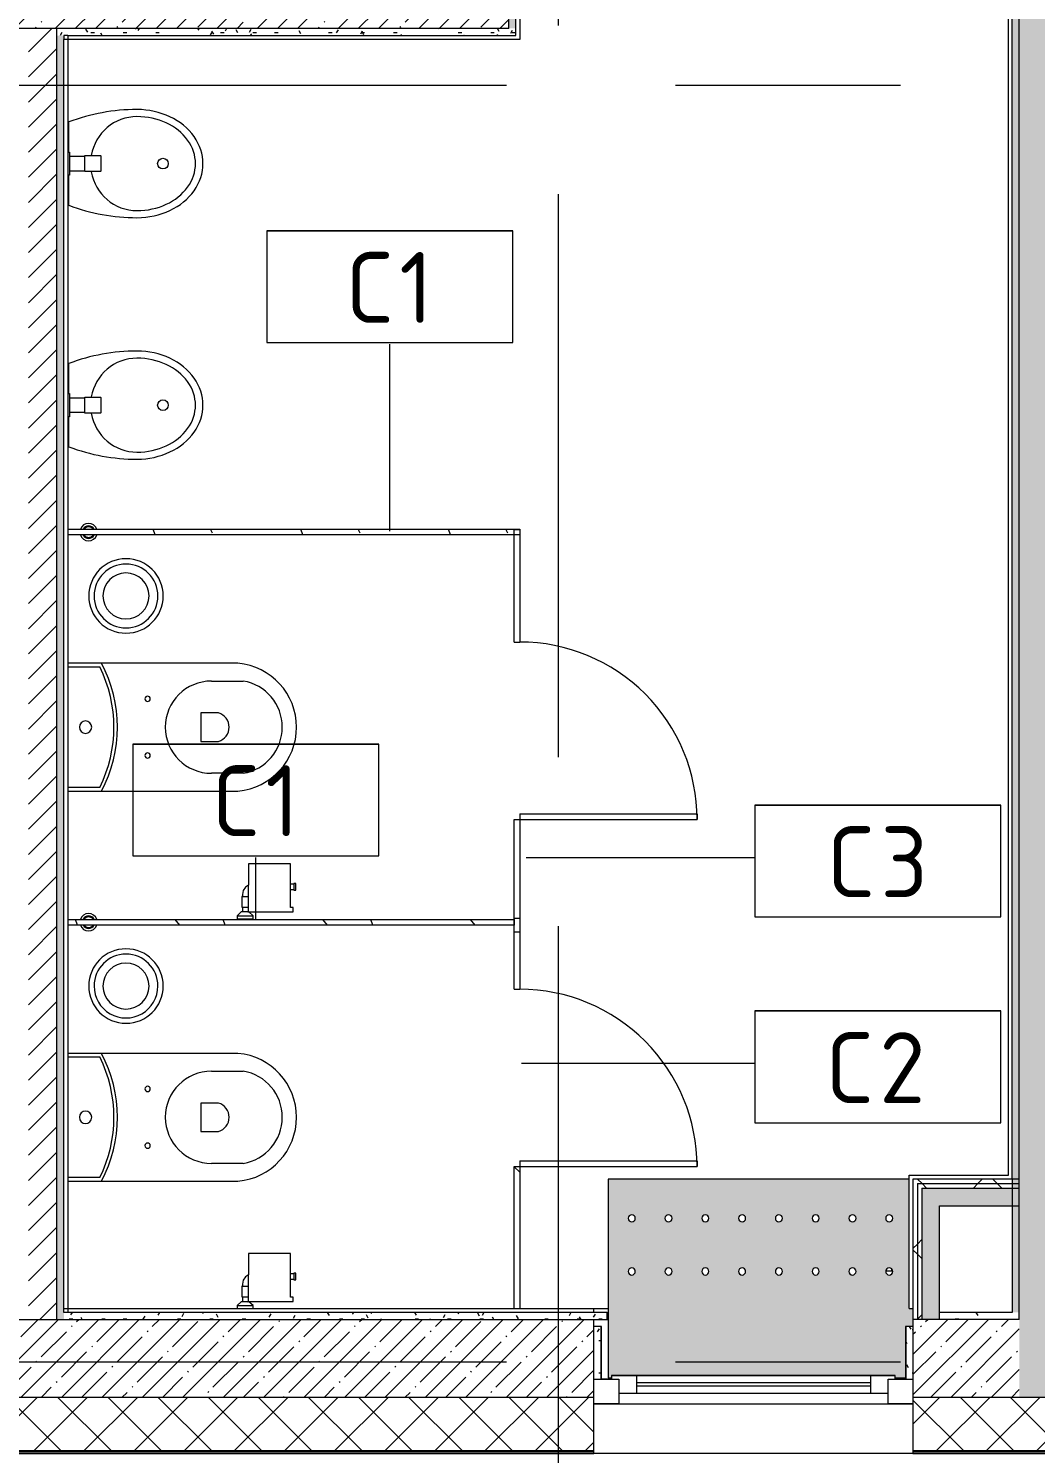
# Model space of a CAD drawing. Header units: millimetres. Extents: x 35840 to 252964, y -8553 to 29000.
# Drawn here: x 69065 to 71906, y -258 to 3760 of the extents above; entities that cross this region are included whole.
import ezdxf

# ---------------------------------------------------------------- set-up
doc = ezdxf.new("R2010")
doc.units = ezdxf.units.MM
doc.linetypes.add('Осевая', pattern=[3175, 635, -476.25, 1587.5, -476.25])
for name, color, linetype, lineweight in [('A-DETL-GENF', 7, 'Continuous', 9), ('A-DOOR', 7, 'Continuous', 9), ('A-GENM', 7, 'Continuous', 9), ('A-GENM-IDEN', 7, 'Continuous', 9), ('A-GLAZ', 7, 'Continuous', 9), ('A-GLAZ-1', 7, 'Continuous', 13), ('A-WALL', 7, 'Continuous', 9), ('I-WALL', 7, 'Continuous', 9), ('P-SANR-FIXT-2', 7, 'Continuous', 13), ('Знаки', 7, 'Continuous', 9), ('Оси', 7, 'Continuous', 9), ('Оси-2', 7, 'Осевая', 9)]:
    doc.layers.add(name, color=color, linetype=linetype, lineweight=lineweight)
for name, color, linetype, lineweight, true_color in [('A-DOOR-1', 7, 'Continuous', 9, 0xc0c0c0), ('A-WALL-1', 9, 'Continuous', 9, 0x808080), ('A-WALL-FNSH-1', 9, 'Continuous', 9, 0x808080), ('M-EQPM-1', 7, 'Continuous', 9, 0xb2b2b2), ('P-SANR-FIXT-1', 9, 'Continuous', 13, 0x808080), ('P-SANR-FIXT-3', 7, 'Continuous', 13, 0x260000)]:
    doc.layers.add(name, color=color, linetype=linetype, lineweight=lineweight, true_color=true_color)
doc.styles.add('GOST Common', font='GOST_Common.ttf', dxfattribs={"height": 200})
pattern_1 = [(45, (600, 0), (-57.02463, 57.02463), []), (45, (657.025, 0), (-57.02463, 57.02463), [100.806, -20.161, 3.353, -16.808])]
pattern_2 = [(0, (600, 0), (121.92, 30.48), [10.058, -81.382, 10.058, -81.382, -487.68]), (0, (600, 0), (121.92, 30.48), [-182.88, 10.058, -172.822, 10.058, -81.382, -213.36]), (0, (600, 0), (121.92, 30.48), [-457.2, 10.058, -50.902, 10.058, -142.342]), (120, (645.72, 15.24), (-87.356454, 90.345817), [10.058, -81.382, 10.058, -81.382, -487.68]), (120, (645.72, 15.24), (-87.356454, 90.345817), [-182.88, 10.058, -172.822, 10.058, -81.382, -213.36]), (120, (645.72, 15.24), (-87.356454, 90.345817), [-457.2, 10.058, -50.902, 10.058, -142.342]), (240, (660.96, 76.2), (-34.563546, -120.825817), [10.058, -81.382, 10.058, -81.382, -487.68]), (240, (660.96, 76.2), (-34.563546, -120.825817), [-182.88, 10.058, -172.822, 10.058, -81.382, -213.36]), (240, (660.96, 76.2), (-34.563546, -120.825817), [-457.2, 10.058, -50.902, 10.058, -142.342])]
pattern_3 = [(45, (600, 0), (-106.06602, 106.06602), []), (135, (600, 0), (-106.06602, -106.06602), [])]
pattern_4 = [(18.435, (-151, 69734.71), (832.99954, 416.50086), [158.051, -1159.038]), (49.399, (-1.06, 69784.69), (2082.486787, 2499.010644), [76.799, -3763.143]), (46.848, (48.92, 69426.5), (5830.957739, 6247.5402574), [182.691, -8951.868]), (19.983, (173.87, 69559.78), (3332.002656, 1249.49393), [97.5, -4777.508]), (0, (-151, 69593.1), (416.5, 416.5), [83.3, -333.2]), (28.443, (-67.7, 69593.1), (-5414.4962996, -2915.5071394), [227.365, -11140.87]), (354.289, (132.22, 69701.39), (-3748.496867, 416.5263), [83.716, -4102.058]), (39.806, (215.52, 69693.06), (-2082.48651, -1666.01521), [65.059, -3187.91])]

# ---------------------------------------------------------------- blocks, each defined once
blk = doc.blocks.new('120_Окно_СКБ_1Ст - 120_Окно_СКБ_1Ст 900х2500_h_-V26-План расстановки мебели и оборудования 1 этажа в осях 12-23')
at = {"layer": 'A-GLAZ'}
for p, q in [((450, -57), (-450, -57)), ((-330, -107), (330, -107)), ((330, -117), (-330, -117)), ((-430, -127), (-400, -127)), ((400, -127), (430, -127))]:
    blk.add_line(p, q, dxfattribs=at)
at = {"layer": 'A-GLAZ-1'}
for p, q in [((-450, -127), (-450, -57)), ((-450, -57), (-380, -57)), ((-380, -57), (-380, -127)), ((380, -127), (380, -57)), ((380, -57), (450, -57)), ((450, -57), (450, -127)), ((380, -87), (-380, -87)), ((-380, -87), (-380, -127)), ((-330, -137), (-330, -87)), ((330, -137), (330, -87)), ((380, -127), (380, -87)), ((-380, -127), (-450, -127)), ((-380, -127), (-400, -127)), ((-400, -127), (-400, -137)), ((-400, -137), (400, -137)), ((400, -137), (-400, -137)), ((450, -127), (380, -127)), ((400, -127), (380, -127)), ((400, -137), (400, -127))]:
    blk.add_line(p, q, dxfattribs=at)
blk = doc.blocks.new('131_Сантехническая перегородка_Дверь - СД-1-29846662-План расстановки мебели и оборудования 1 этажа в осях 12-23')
at = {"layer": 'A-DOOR-1'}
for p, q in [((333.3, -8), (317.3, -8)), ((317.3, -8), (317.3, -508)), ((333.3, -8), (333.3, -508)), ((333.3, -508), (317.3, -508))]:
    blk.add_line(p, q, dxfattribs=at)
blk.add_arc((317.3, -8), 500, 270, 0, dxfattribs=at)
at = {"layer": 'A-GENM'}
for p, q in [((0, 8), (317.3, 8)), ((0, 8), (0, -8)), ((317.3, 8), (317.3, -8)), ((817.3, 8), (1134.7, 8)), ((817.3, 8), (817.3, -8)), ((1134.7, 8), (1134.7, -8)), ((317.3, -8), (0, -8)), ((1134.7, -8), (817.3, -8))]:
    blk.add_line(p, q, dxfattribs=at)
blk = doc.blocks.new('131_Сантехническая перегородка - СП-4-30850764-План расстановки мебели и оборудования 1 этажа в осях 12-23')
at = {"layer": 'A-GENM'}
h = blk.add_hatch(dxfattribs=at)
h.set_pattern_fill('FP_66', color=256, style=0, pattern_type=2)
h.set_pattern_definition([(108.435, (-68412.52, -2340), (-416.50086, 832.99954), [158.051, -1159.038]), (139.399, (-68462.5, -2190.06), (-2499.010644, 2082.486787), [76.799, -3763.143]), (136.848, (-68104.308, -2140.08), (-6247.5402574, 5830.957739), [182.691, -8951.868]), (109.983, (-68237.588, -2015.13), (-1249.49393, 3332.002656), [97.5, -4777.508]), (90, (-68270.9, -2340), (-416.5, 416.5), [83.3, -333.2]), (118.443, (-68270.908, -2256.7), (2915.5071394, -5414.4962996), [227.365, -11140.87]), (84.289, (-68379.2, -2056.78), (-416.5263, -3748.496867), [83.716, -4102.058]), (129.806, (-68370.87, -1973.48), (1666.01521, -2082.48651), [65.059, -3187.91])])
h.paths.add_polyline_path([(1330, -8), (1330, 8), (55.2, 8), (55.2, -8), (1205.5, -8)])
for p, q in [((55.2, 8), (1330, 8)), ((1330, 8), (1330, -8)), ((1330, -8), (55.2, -8))]:
    blk.add_line(p, q, dxfattribs=at)
at = {"layer": 'A-GENM', "flags": 128}
for points in [[(126.7, 8), (126.3, 8.5), (126, 9), (125.6, 9.5), (125.2, 9.9), (124.8, 10.4), (124.4, 10.8), (123.9, 11.2), (123.5, 11.6), (123, 12), (122.5, 12.3), (122, 12.7), (121.5, 13), (121, 13.3), (120.5, 13.6), (119.9, 13.8), (119.4, 14), (118.8, 14.3), (118.2, 14.4), (117.6, 14.6), (117, 14.7), (116.5, 14.9), (115.9, 14.9), (115.3, 15), (114.7, 15.1), (114.1, 15.1), (113.5, 15.1), (112.8, 15), (112.2, 15), (111.7, 14.9), (111.1, 14.8), (110.5, 14.7), (109.9, 14.5), (109.3, 14.4), (108.7, 14.2), (108.2, 13.9), (107.6, 13.7), (107.1, 13.4), (106.5, 13.2), (106, 12.9), (105.5, 12.5), (105, 12.2), (104.5, 11.8), (104.1, 11.4), (103.6, 11), (103.2, 10.6), (102.8, 10.2), (102.4, 9.7), (102, 9.3), (101.6, 8.8), (101.3, 8.3), (101.1, 8)], [(101.1, -8), (101.4, -8.5), (101.8, -9), (102.2, -9.5), (102.6, -9.9), (103, -10.4), (103.4, -10.8), (103.8, -11.2), (104.3, -11.6), (104.7, -12), (105.2, -12.3), (105.7, -12.7), (106.2, -13), (106.8, -13.3), (107.3, -13.6), (107.9, -13.8), (108.4, -14), (109, -14.3), (109.6, -14.4), (110.1, -14.6), (110.7, -14.7), (111.3, -14.9), (111.9, -14.9), (112.5, -15), (113.1, -15.1), (113.7, -15.1), (114.3, -15.1), (114.9, -15), (115.5, -15), (116.1, -14.9), (116.7, -14.8), (117.3, -14.7), (117.9, -14.5), (118.5, -14.4), (119, -14.2), (119.6, -13.9), (120.2, -13.7), (120.7, -13.4), (121.2, -13.2), (121.7, -12.9), (122.3, -12.5), (122.7, -12.2), (123.2, -11.8), (123.7, -11.4), (124.1, -11), (124.6, -10.6), (125, -10.2), (125.4, -9.7), (125.8, -9.3), (126.1, -8.8), (126.5, -8.3), (126.7, -8)]]:
    blk.add_lwpolyline(points, dxfattribs=at)
at = {"layer": 'A-GENM'}
for radius, start, end in [(24.6, 19.9113, 160.0887), (17.6, 28.9731, 151.0269), (15.1, 78.8699, 146.2189), (15.1, 33.7811, 53.124), (24.6, 199.9113, 340.0887), (17.6, 208.9731, 331.0269), (15.1, 213.7811, 233.124), (15.1, 258.8699, 326.2189)]:
    blk.add_arc((113.9, 0), radius, start, end, dxfattribs=at)
blk = doc.blocks.new('131_Сантехническая перегородка - СП-4-30850728-План расстановки мебели и оборудования 1 этажа в осях 12-23')
at = {"layer": 'A-GENM'}
h = blk.add_hatch(dxfattribs=at)
h.set_pattern_fill('FP_67', color=256, style=0, pattern_type=2)
h.set_pattern_definition([(108.435, (-68396.37, -1240), (-416.50086, 832.99954), [158.051, -1159.038]), (139.399, (-68446.354, -1090.06), (-2499.010644, 2082.486787), [76.799, -3763.143]), (136.848, (-68088.164, -1040.08), (-6247.5402574, 5830.957739), [182.691, -8951.868]), (109.983, (-68221.444, -915.13), (-1249.49393, 3332.002656), [97.5, -4777.508]), (90, (-68254.76, -1240), (-416.5, 416.5), [83.3, -333.2]), (118.443, (-68254.764, -1156.7), (2915.5071394, -5414.4962996), [227.365, -11140.87]), (84.289, (-68363.054, -956.78), (-416.5263, -3748.496867), [83.716, -4102.058]), (129.806, (-68354.724, -873.48), (1666.01521, -2082.48651), [65.059, -3187.91])])
h.paths.add_polyline_path([(1330, -8), (1330, 8), (71.3, 8), (71.3, -8), (1221.7, -8)])
for p, q in [((71.3, 8), (1330, 8)), ((1330, 8), (1330, -8)), ((1330, -8), (71.3, -8))]:
    blk.add_line(p, q, dxfattribs=at)
at = {"layer": 'A-GENM', "flags": 128}
for points in [[(142.8, 8), (142.5, 8.5), (142.1, 9), (141.8, 9.5), (141.4, 9.9), (141, 10.4), (140.5, 10.8), (140.1, 11.2), (139.6, 11.6), (139.2, 12), (138.7, 12.3), (138.2, 12.7), (137.7, 13), (137.1, 13.3), (136.6, 13.6), (136.1, 13.8), (135.5, 14), (134.9, 14.3), (134.4, 14.4), (133.8, 14.6), (133.2, 14.7), (132.6, 14.9), (132, 14.9), (131.4, 15), (130.8, 15.1), (130.2, 15.1), (129.6, 15.1), (129, 15), (128.4, 15), (127.8, 14.9), (127.2, 14.8), (126.6, 14.7), (126, 14.5), (125.4, 14.4), (124.9, 14.2), (124.3, 13.9), (123.8, 13.7), (123.2, 13.4), (122.7, 13.2), (122.2, 12.9), (121.7, 12.5), (121.2, 12.2), (120.7, 11.8), (120.2, 11.4), (119.8, 11), (119.3, 10.6), (118.9, 10.2), (118.5, 9.7), (118.1, 9.3), (117.8, 8.8), (117.4, 8.3), (117.3, 8)], [(117.3, -8), (117.6, -8.5), (117.9, -9), (118.3, -9.5), (118.7, -9.9), (119.1, -10.4), (119.5, -10.8), (120, -11.2), (120.4, -11.6), (120.9, -12), (121.4, -12.3), (121.9, -12.7), (122.4, -13), (122.9, -13.3), (123.5, -13.6), (124, -13.8), (124.6, -14), (125.1, -14.3), (125.7, -14.4), (126.3, -14.6), (126.9, -14.7), (127.5, -14.9), (128.1, -14.9), (128.7, -15), (129.3, -15.1), (129.9, -15.1), (130.5, -15.1), (131.1, -15), (131.7, -15), (132.3, -14.9), (132.9, -14.8), (133.4, -14.7), (134, -14.5), (134.6, -14.4), (135.2, -14.2), (135.7, -13.9), (136.3, -13.7), (136.8, -13.4), (137.4, -13.2), (137.9, -12.9), (138.4, -12.5), (138.9, -12.2), (139.4, -11.8), (139.8, -11.4), (140.3, -11), (140.7, -10.6), (141.1, -10.2), (141.5, -9.7), (141.9, -9.3), (142.3, -8.8), (142.6, -8.3), (142.8, -8)]]:
    blk.add_lwpolyline(points, dxfattribs=at)
at = {"layer": 'A-GENM'}
for radius, start, end in [(24.6, 19.9113, 160.0887), (17.6, 28.9731, 151.0269), (15.1, 78.8699, 146.2189), (15.1, 33.7811, 53.124), (24.6, 199.9113, 340.0887), (17.6, 208.9731, 331.0269), (15.1, 213.7811, 233.124), (15.1, 258.8699, 326.2189)]:
    blk.add_arc((130, 0), radius, start, end, dxfattribs=at)
blk = doc.blocks.new('radiator_prado_classic_z_tip_30_po exemplyaru - Classic Z Тип 30-500-V203-План расстановки мебели и оборудования 1 этажа в осях 12-23')
at = {"layer": 'M-EQPM-1'}
for p, q in [((683.3, 106.5), (700, 106.5)), ((683.3, 106.5), (700, 106.5)), ((700, 110.3), (700, 106.5)), ((700, 106.8), (700, 110.3)), ((700, 110.3), (700, 106.8)), ((700, 106.8), (700, 110.3)), ((700, 106.5), (700, 106.8)), ((700, 106.8), (700, 106.5)), ((700, 106.5), (700, 106.8))]:
    blk.add_line(p, q, dxfattribs=at)
blk = doc.blocks.new('мусорная корзина - Round_ Metal-30590745-План расстановки мебели и оборудования 1 этажа в осях 12-23')
at = {"layer": 'P-SANR-FIXT-1'}
for radius, start, end in [(105, 0, 180), (90, 360, 180), (65, 0, 180), (105, 180, 360), (90, 180, 360), (65, 180, 360)]:
    blk.add_arc((0, 0), radius, start, end, dxfattribs=at)
blk = doc.blocks.new('WC Seat_2 with Cistern-Wall Based - 640 x 360mm-30580118-План расстановки мебели и оборудования 1 этажа в осях 12-23')
at = {"layer": 'P-SANR-FIXT-1'}
for p, q in [((-55, 485.5), (-55, 100.5)), ((-5, 410.5), (-5, 500.5)), ((255, 500.5), (255, 410.5)), ((305, 100.5), (305, 485.5)), ((85, 430.5), (85, 380.5)), ((165, 380.5), (165, 430.5)), ((85, 380.5), (165, 380.5)), ((-55, 100.5), (-55, 5.5)), ((-45, 5.5), (-45, 95.6)), ((295, 95.6), (295, 5.5)), ((305, 5.5), (305, 100.5))]:
    blk.add_line(p, q, dxfattribs=at)
for centre, radius, start, end in [((125, 469.8), 180.7, 4.9791, 175.0209), ((125, 478.7), 131.8, 9.5273, 170.4727), ((125, 418.8), 41.7, 16.2602, 163.7398), ((125, 410.5), 130, 180, 360), ((45, 230.5), 7.5, 0, 180), ((45, 230.5), 7.5, 180, 360), ((205, 230.5), 7.5, 0, 180), ((205, 230.5), 7.5, 180, 360), ((125, -237), 382.5, 61.9275, 118.0725), ((125, -247), 382.5, 63.6122, 116.3878), ((125, 55.5), 17.5, 0, 180), ((125, 55.5), 17.5, 180, 360)]:
    blk.add_arc(centre, radius, start, end, dxfattribs=at)
blk = doc.blocks.new('мусорная корзина - Round_ Metal-V213-План расстановки мебели и оборудования 1 этажа в осях 12-23')
at = {"layer": 'P-SANR-FIXT-1'}
for radius, start, end in [(105, 0, 180), (90, 360, 180), (65, 0, 180), (105, 180, 360), (90, 180, 240), (65, 180, 360), (90, 300, 360), (90, 240.0575, 299.9425)]:
    blk.add_arc((0, 0), radius, start, end, dxfattribs=at)
blk = doc.blocks.new('Urinal - Urinal-30617152-План расстановки мебели и оборудования 1 этажа в осях 12-23')
at = {"layer": 'P-SANR-FIXT-1'}
for p, q in [((-117.4, -2.6), (-32.5, -2.6)), ((32.5, -2.6), (117.4, -2.6))]:
    blk.add_line(p, q, dxfattribs=at)
blk.add_circle((0, -268.3), 15, dxfattribs=at)
for centre, start, end in [((392.4, -195), 159.3261, 180), ((-392.4, -195), 360, 20.6739)]:
    blk.add_arc(centre, 544.9, start, end, dxfattribs=at)
for major_axis, ratio, start_param, end_param in [((-132.5, 0), 0.987707, 4.886922, 6.283185), ((132.5, 0), 0.987707, 0, 1.396263), ((0, 186.2), 0.819068, 1.570796, 4.712389), ((0, 165), 0.80303, 1.570796, 4.712389)]:
    blk.add_ellipse((0, -195), major_axis=major_axis, ratio=ratio, start_param=start_param, end_param=end_param, dxfattribs=at)
blk = doc.blocks.new('131_Сантехническая перегородка_Дверь_сдвиг_ - СД-1-30819161-План расстановки мебели и оборудования 1 этажа в осях 12-23')
at = {"layer": 'A-DOOR'}
h = blk.add_hatch(dxfattribs=at)
h.set_pattern_fill('FP_90', color=256, style=0, pattern_type=2)
h.set_pattern_definition(pattern_4)
h.paths.add_polyline_path([(900, 8), (900, -8), (1100, -8), (1100, 8)])
at = {"layer": 'A-GENM'}
h = blk.add_hatch(dxfattribs=at)
h.set_pattern_fill('FP_90', color=256, style=0, pattern_type=2)
h.set_pattern_definition(pattern_4)
h.paths.add_polyline_path([(0, 8), (0, -8), (400, -8), (400, 8), (55.4, 8)])
at = {"layer": 'A-DOOR-1'}
for p, q in [((416, -8), (400, -8)), ((400, -8), (400, -508)), ((416, -8), (416, -508)), ((416, -508), (400, -508))]:
    blk.add_line(p, q, dxfattribs=at)
blk.add_arc((400, -8), 500, 270, 0, dxfattribs=at)
at = {"layer": 'A-GENM'}
for p, q in [((0, 8), (400, 8)), ((400, 8), (400, -8)), ((900, 8), (1100, 8)), ((900, 8), (900, -8)), ((1100, 8), (1100, -8)), ((400, -8), (0, -8)), ((1100, -8), (900, -8))]:
    blk.add_line(p, q, dxfattribs=at)
blk = doc.blocks.new('Sanitary_Taps-Mixers_Gessi_70388-HABITO-External-part-for-wall-moun - 707 - Black Metal Brushed PVD-30902499-План расстановки мебели и оборудования 1 этажа в осях 12-23')
at = {"layer": 'A-GENM'}
for p, q in [((69176, 3411.5), (69181, 3411.5)), ((69176, 3411.5), (69181, 3411.5)), ((69181, 3411.5), (69181, 3346.5)), ((69181, 3411.5), (69181, 3400)), ((69181, 3400), (69224, 3400)), ((69224, 3356.5), (69224, 3401.5)), ((69224, 3401.5), (69268, 3401.5)), ((69224, 3400), (69224, 3401.5)), ((69224, 3401.5), (69268, 3401.5)), ((69268, 3401.5), (69269, 3400.5)), ((69268, 3401.5), (69269, 3400.5)), ((69269, 3400.5), (69269, 3357.5)), ((69269, 3400.5), (69269, 3357.5)), ((69181, 3346.5), (69176, 3346.5)), ((69181, 3346.5), (69176, 3346.5)), ((69224, 3358), (69181, 3358)), ((69181, 3358), (69181, 3346.5)), ((69224, 3356.5), (69224, 3358)), ((69268, 3356.5), (69224, 3356.5)), ((69268, 3356.5), (69224, 3356.5)), ((69269, 3357.5), (69268, 3356.5)), ((69269, 3357.5), (69268, 3356.5))]:
    blk.add_line(p, q, dxfattribs=at)
blk = doc.blocks.new('Sanitary_Toilet-Accessories_Gessi_Wall-mounted-paper-roll-holder-65449 - Chrome-30916167-План расстановки мебели и оборудования 1 этажа в осях 12-23')
at = {"layer": 'A-DETL-GENF'}
for p, q in [((69685.5, 1404.7), (69685.5, 1344.4)), ((69804.5, 1404.7), (69685.5, 1404.7)), ((69804.5, 1347.5), (69804.5, 1404.7)), ((69670.7, 1329.3), (69668.5, 1318)), ((69677.1, 1338.9), (69670.7, 1329.3)), ((69685.5, 1344.4), (69677.1, 1338.9)), ((69685.5, 1269), (69685.5, 1344.4)), ((69804.5, 1332.5), (69804.5, 1347.5)), ((69813.5, 1347.5), (69804.5, 1347.5)), ((69804.5, 1332.5), (69813.5, 1332.5)), ((69804.5, 1281.7), (69804.5, 1332.5)), ((69813.5, 1349.5), (69813.5, 1347.5)), ((69819.5, 1349.5), (69813.5, 1349.5)), ((69813.5, 1347.5), (69813.5, 1332.5)), ((69813.5, 1332.5), (69813.5, 1330.5)), ((69813.5, 1330.5), (69819.5, 1330.5)), ((69819.5, 1330.5), (69819.5, 1349.5)), ((69667, 1312.5), (69667, 1282.5)), ((69668.5, 1312.5), (69667, 1312.5)), ((69668.5, 1318), (69668.5, 1312.5)), ((69668.5, 1312.5), (69685.5, 1312.5)), ((69653.6, 1258), (69653.5, 1250)), ((69653.5, 1250), (69698.5, 1250)), ((69665, 1269), (69653.6, 1258)), ((69653.6, 1258), (69698.4, 1258)), ((69668.5, 1269), (69665, 1269)), ((69667, 1282.5), (69668.5, 1282.5)), ((69685.5, 1269), (69667, 1269)), ((69668.5, 1282.5), (69685.5, 1282.5)), ((69668.5, 1282.5), (69668.5, 1269)), ((69683.5, 1269), (69685.5, 1269.7)), ((69687, 1269), (69683.5, 1269)), ((69685.5, 1269.7), (69812, 1269.7)), ((69698.4, 1258), (69687, 1269)), ((69698.5, 1250), (69698.4, 1258)), ((69812, 1281.7), (69804.5, 1281.7)), ((69812, 1269.7), (69812, 1281.7))]:
    blk.add_line(p, q, dxfattribs=at)
blk = doc.blocks.new('Sanitary_Toilet-Accessories_Gessi_Wall-mounted-paper-roll-holder-65449 - Chrome-V256-План расстановки мебели и оборудования 1 этажа в осях 12-23')
at = {"layer": 'A-DETL-GENF'}
for p, q in [((69685.5, 305.7), (69685.5, 245.4)), ((69804.5, 305.7), (69685.5, 305.7)), ((69804.5, 248.5), (69804.5, 305.7)), ((69685.5, 245.4), (69677.1, 239.9)), ((69685.5, 170), (69685.5, 245.4)), ((69804.5, 233.5), (69804.5, 248.5)), ((69813.5, 248.5), (69804.5, 248.5)), ((69813.5, 250.5), (69813.5, 248.5)), ((69819.5, 250.5), (69813.5, 250.5)), ((69813.5, 248.5), (69813.5, 233.5)), ((69819.5, 231.5), (69819.5, 250.5)), ((69667, 213.5), (69667, 183.5)), ((69668.5, 213.5), (69667, 213.5)), ((69670.7, 230.3), (69668.5, 219)), ((69668.5, 219), (69668.5, 213.5)), ((69668.5, 213.5), (69685.5, 213.5)), ((69677.1, 239.9), (69670.7, 230.3)), ((69804.5, 233.5), (69813.5, 233.5)), ((69804.5, 182.7), (69804.5, 233.5)), ((69813.5, 233.5), (69813.5, 231.5)), ((69813.5, 231.5), (69819.5, 231.5)), ((69665, 170), (69653.6, 159)), ((69668.5, 170), (69665, 170)), ((69667, 183.5), (69668.5, 183.5)), ((69685.5, 170), (69667, 170)), ((69668.5, 183.5), (69685.5, 183.5)), ((69668.5, 183.5), (69668.5, 170)), ((69683.5, 170), (69685.5, 170.7)), ((69687, 170), (69683.5, 170)), ((69685.5, 170.7), (69812, 170.7)), ((69698.4, 159), (69687, 170)), ((69812, 182.7), (69804.5, 182.7)), ((69812, 170.7), (69812, 182.7)), ((69653.6, 159), (69653.5, 151)), ((69653.6, 159), (69698.4, 159)), ((69698.5, 151), (69698.4, 159))]:
    blk.add_line(p, q, dxfattribs=at)
blk = doc.blocks.new('Зашивка радиатора_ СУ - Зашивка радиатора  М15-V276-План расстановки мебели и оборудования 1 этажа в осях 12-23')
at = {"layer": 'Знаки'}
h = blk.add_hatch(color=256, dxfattribs=at)
h.paths.add_polyline_path([(-320, 380.1), (-350, 380.1), (-350, 235.6), (-370, 235.6), (-370, 184.6), (-359, 184.6), (-359, -179.9), (490, -179.9), (490, 380.1), (480, 380.1), (479.2, 373.6), (-320, 373.6)])
h.paths.add_polyline_path([(-95.5, 90.4), (-90.5, 89), (-86.8, 85.4), (-85.5, 80.4), (-86.8, 75.4), (-90.5, 71.7), (-95.5, 70.4), (-100.5, 71.7), (-104.2, 75.4), (-105.5, 80.4), (-104.2, 85.4), (-100.5, 89), (-98.1, 90)])
h.paths.add_polyline_path([(-199.3, 90.4), (-194.3, 89), (-190.6, 85.4), (-189.3, 80.4), (-190.6, 75.4), (-194.3, 71.7), (-199.3, 70.4), (-204.3, 71.7), (-207.9, 75.4), (-209.3, 80.4), (-207.9, 85.4), (-204.3, 89), (-201.8, 90)])
h.paths.add_polyline_path([(-303, 90.4), (-298, 89), (-294.3, 85.4), (-293, 80.4), (-294.3, 75.4), (-298, 71.7), (-303, 70.4), (-308, 71.7), (-311.7, 75.4), (-313, 80.4), (-311.7, 85.4), (-308, 89), (-305.6, 90)])
h.paths.add_polyline_path([(423.2, 90.4), (428.2, 89), (431.9, 85.4), (433.2, 80.4), (431.9, 75.4), (428.2, 71.7), (423.2, 70.4), (418.2, 71.7), (414.6, 75.4), (413.2, 80.4), (414.6, 85.4), (418.2, 89), (420.7, 90)])
h.paths.add_polyline_path([(112, 90.4), (117, 89), (120.7, 85.4), (122, 80.4), (120.7, 75.4), (117, 71.7), (112, 70.4), (107, 71.7), (103.3, 75.4), (102, 80.4), (103.3, 85.4), (107, 89), (109.4, 90)])
h.paths.add_polyline_path([(319.5, 90.4), (324.5, 89), (328.2, 85.4), (329.5, 80.4), (328.2, 75.4), (324.5, 71.7), (319.5, 70.4), (314.5, 71.7), (310.8, 75.4), (309.5, 80.4), (310.8, 85.4), (314.5, 89), (316.9, 90)])
h.paths.add_polyline_path([(8.2, 90.4), (13.2, 89), (16.9, 85.4), (18.2, 80.4), (16.9, 75.4), (13.2, 71.7), (8.2, 70.4), (3.2, 71.7), (-0.4, 75.4), (-1.8, 80.4), (-0.4, 85.4), (3.2, 89), (5.7, 90)])
h.paths.add_polyline_path([(215.7, 90.4), (220.7, 89), (224.4, 85.4), (225.7, 80.4), (224.4, 75.4), (220.7, 71.7), (215.7, 70.4), (210.7, 71.7), (207.1, 75.4), (205.7, 80.4), (207.1, 85.4), (210.7, 89), (213.2, 90)])
h.paths.add_polyline_path([(215.7, -59.6), (220.7, -61), (224.4, -64.6), (225.7, -69.6), (224.4, -74.6), (220.7, -78.3), (215.7, -79.6), (210.7, -78.3), (207.1, -74.6), (205.7, -69.6), (207.1, -64.6), (210.7, -61), (213.2, -60)])
h.paths.add_polyline_path([(-303, -59.6), (-298, -61), (-294.3, -64.6), (-293, -69.6), (-294.3, -74.6), (-298, -78.3), (-303, -79.6), (-308, -78.3), (-311.7, -74.6), (-313, -69.6), (-311.7, -64.6), (-308, -61), (-305.6, -60)])
h.paths.add_polyline_path([(8.2, -59.6), (13.2, -61), (16.9, -64.6), (18.2, -69.6), (16.9, -74.6), (13.2, -78.3), (8.2, -79.6), (3.2, -78.3), (-0.4, -74.6), (-1.8, -69.6), (-0.4, -64.6), (3.2, -61), (5.7, -60)])
h.paths.add_polyline_path([(423.2, -59.6), (428.2, -61), (431.9, -64.6), (433.2, -69.6), (431.9, -74.6), (428.2, -78.3), (423.2, -79.6), (418.2, -78.3), (414.6, -74.6), (413.2, -69.6), (414.6, -64.6), (418.2, -61), (420.7, -60)])
h.paths.add_polyline_path([(319.5, -59.6), (324.5, -61), (328.2, -64.6), (329.5, -69.6), (328.2, -74.6), (324.5, -78.3), (319.5, -79.6), (314.5, -78.3), (310.8, -74.6), (309.5, -69.6), (310.8, -64.6), (314.5, -61), (316.9, -60)])
h.paths.add_polyline_path([(-199.3, -59.6), (-194.3, -61), (-190.6, -64.6), (-189.3, -69.6), (-190.6, -74.6), (-194.3, -78.3), (-199.3, -79.6), (-204.3, -78.3), (-207.9, -74.6), (-209.3, -69.6), (-207.9, -64.6), (-204.3, -61), (-201.8, -60)])
h.paths.add_polyline_path([(-95.5, -59.6), (-90.5, -61), (-86.8, -64.6), (-85.5, -69.6), (-86.8, -74.6), (-90.5, -78.3), (-95.5, -79.6), (-100.5, -78.3), (-104.2, -74.6), (-105.5, -69.6), (-104.2, -64.6), (-100.5, -61), (-98.1, -60)])
h.paths.add_polyline_path([(112, -59.6), (117, -61), (120.7, -64.6), (122, -69.6), (120.7, -74.6), (117, -78.3), (112, -79.6), (107, -78.3), (103.3, -74.6), (102, -69.6), (103.3, -64.6), (107, -61), (109.4, -60)])
for p, q in [((-320, 380.1), (-350, 380.1)), ((490, 380.1), (480, 380.1)), ((490, -179.9), (490, 380.1)), ((-359, -179.9), (490, -179.9))]:
    blk.add_line(p, q, dxfattribs=at)
for centre, start, end in [((-303, 80.4), 0, 180), ((-199.3, 80.4), 0, 180), ((-95.5, 80.4), 0, 180), ((8.2, 80.4), 0, 180), ((112, 80.4), 0, 180), ((215.7, 80.4), 0, 180), ((319.5, 80.4), 0, 180), ((423.2, 80.4), 0, 180), ((-303, 80.4), 180, 0), ((-199.3, 80.4), 180, 0), ((-95.5, 80.4), 180, 360), ((8.2, 80.4), 180, 0), ((112, 80.4), 180, 0), ((215.7, 80.4), 180, 0), ((319.5, 80.4), 180, 0), ((423.2, 80.4), 180, 0), ((-303, -69.6), 0, 180), ((-303, -69.6), 180, 0), ((-199.3, -69.6), 0, 180), ((-199.3, -69.6), 180, 0), ((-95.5, -69.6), 0, 180), ((-95.5, -69.6), 180, 0), ((8.2, -69.6), 0, 180), ((8.2, -69.6), 180, 0), ((112, -69.6), 0, 180), ((112, -69.6), 180, 0), ((215.7, -69.6), 0, 180), ((215.7, -69.6), 180, 0), ((319.5, -69.6), 0, 180), ((319.5, -69.6), 180, 0), ((423.2, -69.6), 0, 180), ((423.2, -69.6), 180, 0)]:
    blk.add_arc(centre, 10, start, end, dxfattribs=at)
blk = doc.blocks.new('Mark Reiling - Mark Reiling-26174330-План расстановки мебели и оборудования 1 этажа в осях 12-23')
at = {"layer": 'A-GENM-IDEN'}
for p, q in [((-3.47, 1.49), (-3.47, -1.663)), ((-3.47, 1.49), (3.47, 1.49)), ((3.47, 1.49), (-3.47, 1.49)), ((-3.47, 1.49), (-3.47, -1.663)), ((3.47, -1.663), (3.47, 1.49)), ((3.47, -1.663), (3.47, 1.49)), ((-3.47, -1.663), (3.47, -1.663)), ((-3.47, -1.663), (3.47, -1.663))]:
    blk.add_line(p, q, dxfattribs=at)

msp = doc.modelspace()

# ---------------------------------------------------------------- hatches: boundary and pattern name
at = {"layer": 'A-WALL'}
h = msp.add_hatch(dxfattribs=at)
h.set_pattern_fill('FP_17', color=256, style=0, pattern_type=2)
h.set_pattern_definition([(45, (600, 0), (-70.71068, 70.71068), []), (135, (600, 0), (-70.71068, -70.71068), [])])
h.paths.add_polyline_path([(75399, -250), (75700, -250), (75700, -100), (73980, -100), (73980, -250), (74674.4, -250)])
h.paths.add_polyline_path([(71560, -250), (72280, -250), (72280, -100), (71560, -100)])
h.paths.add_polyline_path([(68877, -250), (70660, -250), (70660, -100), (67060, -100), (67060, -250), (68152.3, -250)])
h.paths.add_polyline_path([(65160, -250), (66160, -250), (66160, -100), (65160, -100)])
h.paths.add_polyline_path([(63710, -250), (64260, -250), (64260, -100), (63710, -100)])
h.paths.add_polyline_path([(61610, -250), (61610, -100), (60910, -100), (60910, -250), (61267.9, -250)])
h.paths.add_polyline_path([(60010, -250), (60010, -100), (59260, -100), (59260, -250), (59456.3, -250)])
h.paths.add_polyline_path([(56557.6, -250), (57160, -250), (57160, -100), (56410, -100), (56410, -250)])
h.paths.add_polyline_path([(53310, -250), (53310, -100), (51871.5, -100), (51871.5, -250), (53296.5, -250)])
h.paths.add_polyline_path([(49310.8, -250), (49771.5, -250), (49771.5, -100), (49060, -100), (49060, -250)])
h.paths.add_polyline_path([(48160, -250), (48160, -100), (47410, -100), (47410, -250), (47910, -250)])
h.paths.add_polyline_path([(44238.1, -250), (44310, -250), (44310, -100), (42737.5, -100), (42737.5, -250), (43513.5, -250)])
h.paths.add_polyline_path([(40614.8, -250), (40637.5, -250), (40637.5, -100), (39940, -100), (39940, -250)])
h.paths.add_polyline_path([(39040, -250), (39040, -100), (38742.7, -100), (38742.7, -250), (38803.1, -250)])
at = {"layer": 'I-WALL'}
h = msp.add_hatch(dxfattribs=at)
h.set_pattern_fill('FP_1', color=256, style=0, pattern_type=2)
h.set_pattern_definition(pattern_1)
h.paths.add_polyline_path([(72080, -100), (72080, 7900), (71860, 7900), (71860, -100)])
h = msp.add_hatch(dxfattribs=at)
h.set_pattern_fill('FP_85', color=256, style=0, pattern_type=2)
h.set_pattern_definition(pattern_2)
h.paths.add_polyline_path([(70440, 3760), (70440, 7680), (70420, 7680), (70420, 3760)])
h = msp.add_hatch(dxfattribs=at)
h.set_pattern_fill('FP_85', color=256, style=0, pattern_type=2)
h.set_pattern_definition(pattern_2)
h.paths.add_polyline_path([(71840, 140), (71860, 140), (71860, 7680), (71840, 7680), (71840, 723.5)])
h = msp.add_hatch(dxfattribs=at)
h.set_pattern_fill('FP_1', color=256, style=0, pattern_type=2)
h.set_pattern_definition(pattern_1)
h.paths.add_polyline_path([(70326.3, 3760), (70420, 3760), (70420, 3980), (67080, 3980), (67080, 3760), (69145, 3760)])
h = msp.add_hatch(dxfattribs=at)
h.set_pattern_fill('FP_49', color=256, style=0, pattern_type=2)
h.set_pattern_definition([(45, (600, 0), (-35.35534, 35.35534), [])])
h.paths.add_polyline_path([(69145, 120), (69145, 3760), (69065, 3760), (69065, 120)])
h = msp.add_hatch(dxfattribs=at)
h.set_pattern_fill('FP_85', color=256, style=0, pattern_type=2)
h.set_pattern_definition(pattern_2)
h.paths.add_polyline_path([(69165, 3740), (70440, 3740), (70440, 3760), (69145, 3760), (69145, 3740)])
h = msp.add_hatch(dxfattribs=at)
h.set_pattern_fill('FP_85', color=256, style=0, pattern_type=2)
h.set_pattern_definition(pattern_2)
h.paths.add_polyline_path([(69165, 120), (69165, 3740), (69145, 3740), (69145, 120)])
h = msp.add_hatch(dxfattribs=at)
h.set_pattern_fill('FP_87', color=256, style=0, pattern_type=2)
h.set_pattern_definition(pattern_3)
h.paths.add_polyline_path([(71860, 503), (71860, 515.5), (71560, 515.5), (71560, 503), (71775.7, 503)])
h = msp.add_hatch(dxfattribs=at)
h.set_pattern_fill('FP_87', color=256, style=0, pattern_type=2)
h.set_pattern_definition(pattern_3)
h.paths.add_polyline_path([(71572.5, 120), (71572.5, 503), (71560, 503), (71560, 120)])
h = msp.add_hatch(dxfattribs=at)
h.set_pattern_fill('FP_87', color=256, style=0, pattern_type=2)
h.set_pattern_definition(pattern_3)
h.paths.add_polyline_path([(71860, 490.5), (71860, 503), (71572.5, 503), (71572.5, 490.5), (71775.7, 490.5)])
h = msp.add_hatch(dxfattribs=at)
h.set_pattern_fill('FP_87', color=256, style=0, pattern_type=2)
h.set_pattern_definition(pattern_3)
h.paths.add_polyline_path([(71585, 120), (71585, 490.5), (71572.5, 490.5), (71572.5, 120)])
for points in [[(71860, 440.5), (71860, 490.5), (71585, 490.5), (71585, 440.5), (71775.7, 440.5)], [(71635, 120), (71635, 440.5), (71585, 440.5), (71585, 120)]]:
    msp.add_hatch(color=256, dxfattribs=at).paths.add_polyline_path(points)
h = msp.add_hatch(dxfattribs=at)
h.set_pattern_fill('FP_85', color=256, style=0, pattern_type=2)
h.set_pattern_definition(pattern_2)
h.paths.add_polyline_path([(71860, 120), (71860, 140), (71635, 140), (71635, 120), (71775.7, 120)])
h.paths.add_polyline_path([(70697.5, 120), (70697.5, 140), (69165, 140), (69165, 120), (70326.3, 120)])
h = msp.add_hatch(dxfattribs=at)
h.set_pattern_fill('FP_1', color=256, style=0, pattern_type=2)
h.set_pattern_definition(pattern_1)
h.paths.add_polyline_path([(71775.7, -100), (71860, -100), (71860, 120), (71560, 120), (71560, -100)])
h.paths.add_polyline_path([(70326.3, -100), (70660, -100), (70660, 120), (67060, 120), (67060, -100), (68877, -100)])
h.paths.add_polyline_path([(65910, -100), (66160, -100), (66160, 120), (65910, 120)])
h = msp.add_hatch(dxfattribs=at)
h.set_pattern_fill('FP_85', color=256, style=0, pattern_type=2)
h.set_pattern_definition(pattern_2)
h.paths.add_polyline_path([(70680, -48), (70680, 100), (70660, 100), (70660, -48)])
h = msp.add_hatch(dxfattribs=at)
h.set_pattern_fill('FP_85', color=256, style=0, pattern_type=2)
h.set_pattern_definition(pattern_2)
h.paths.add_polyline_path([(71560, -48), (71560, 100), (71540, 100), (71540, -48)])

# ---------------------------------------------------------------- linework, layer by layer
at = {"layer": 'A-GENM-IDEN'}
for p, q in [((70083.9, 2342.8), (70083.9, 2870.2)), ((69706.4, 1249.1), (69706.4, 1422.8)), ((70469.3, 1422.8), (71114.3, 1422.8)), ((70456, 842.4), (71114.3, 842.4))]:
    msp.add_line(p, q, dxfattribs=at)
at = {"layer": 'A-WALL'}
for p, q in [((71572.5, 503), (71572.5, 120)), ((71572.5, 503), (71860, 503)), ((71585, 490.5), (71585, 120)), ((71585, 490.5), (71860, 490.5)), ((70660, -100), (67060, -100)), ((67060, -250), (70660, -250)), ((67060, -253), (70660, -253)), ((71560, -258), (70660, -258)), ((71560, -250), (72280, -250)), ((71560, -253), (72280, -253))]:
    msp.add_line(p, q, dxfattribs=at)
at = {"layer": 'A-WALL-1'}
for p, q in [((71860, 120), (71860, 7900)), ((70420, 3760), (70420, 7680)), ((70440, 3740), (70440, 7649)), ((70420, 3760), (67080, 3760)), ((69145, 120), (69145, 3760)), ((69176, 3740), (70440, 3740)), ((69165, 151), (69165, 3729)), ((71560, 515.5), (71560, -250)), ((71840, 515.5), (71840, 140)), ((71860, 515.5), (71840, 515.5)), ((71635, 120), (71635, 440.5)), ((71635, 440.5), (71860, 440.5)), ((70697.5, 140), (70660, 140)), ((70697.5, 120), (70697.5, 140)), ((71840, 140), (71635, 140)), ((68385, 120), (70697.5, 120)), ((70660, -250), (70660, 120)), ((70680, 100), (70660, 100)), ((70680, -48), (70680, 100)), ((71540, 100), (71540, -48)), ((71560, 100), (71540, 100)), ((71860, 120), (71560, 120)), ((70660, -48), (70680, -48)), ((71540, -48), (71560, -48)), ((72280, -100), (71560, -100))]:
    msp.add_line(p, q, dxfattribs=at)
at = {"layer": 'A-WALL-FNSH-1'}
for p, q in [((70681, 100), (70680, 100)), ((70681, -48), (70681, 100)), ((71539, 100), (71539, -48)), ((71540, 100), (71539, 100)), ((70680, -48), (70681, -48)), ((71539, -48), (71540, -48)), ((67060, -258), (70660, -258)), ((70660, -258), (70660, -250)), ((71560, -250), (71560, -258)), ((71560, -258), (72280, -258))]:
    msp.add_line(p, q, dxfattribs=at)
at = {"layer": 'I-WALL'}
for p, q in [((70451, 7660), (70451, 3729)), ((71829, 526.5), (71829, 7660)), ((71840, 515.5), (71840, 7660)), ((69165, 3740), (69165, 3729)), ((69176, 3740), (69165, 3740)), ((69176, 3740), (69176, 140)), ((70451, 3729), (69165, 3729)), ((71549, 151), (71549, 526.5)), ((71549, 526.5), (71829, 526.5)), ((71840, 515.5), (71560, 515.5)), ((69165, 151), (70700, 151)), ((69165, 140), (69165, 151)), ((70660, 140), (69165, 140)), ((70660, 140), (70660, 151)), ((70700, 150), (70660, 150)), ((70697.5, 140), (70700, 140)), ((71549, 151), (71560, 151)), ((70697.5, 120), (70700, 120))]:
    msp.add_line(p, q, dxfattribs=at)
at = {"layer": 'Оси'}
msp.add_line((70560, -1906.3), (70560, 593.7), dxfattribs=at)
at = {"layer": 'Оси-2'}
for p, q in [((70560, 593.7), (70560, 24898.1)), ((39140.1, 3600), (82060, 3600)), ((39140.1, 0), (82060, 0))]:
    msp.add_line(p, q, dxfattribs=at)

# ---------------------------------------------------------------- block references
at = {"layer": 'A-GENM'}
for name, p in [('131_Сантехническая перегородка - СП-4-30850764-План расстановки мебели и оборудования 1 этажа в осях 12-23', (69120.8, 2340)), ('131_Сантехническая перегородка - СП-4-30850728-План расстановки мебели и оборудования 1 этажа в осях 12-23', (69104.7, 1240))]:
    msp.add_blockref(name, p, dxfattribs=at)
at = {"layer": 'A-GENM', "rotation": 90.00000000002345}
for name, p in [('131_Сантехническая перегородка_Дверь - СД-1-29846662-План расстановки мебели и оборудования 1 этажа в осях 12-23', (70443, 1212.8)), ('131_Сантехническая перегородка_Дверь_сдвиг_ - СД-1-30819161-План расстановки мебели и оборудования 1 этажа в осях 12-23', (70443, 151))]:
    msp.add_blockref(name, p, dxfattribs=at)
at = {"layer": 'A-GENM-IDEN', "xscale": 99.99999999999993, "yscale": 99.99999999999993, "zscale": 99.99999999999993}
for p in [(70083.9, 3040.7), (69706.4, 1593.3), (71461.3, 1421.3), (71461.3, 840.9)]:
    msp.add_blockref('Mark Reiling - Mark Reiling-26174330-План расстановки мебели и оборудования 1 этажа в осях 12-23', p, dxfattribs=at)
at = {"layer": 'A-GLAZ', "rotation": 180}
msp.add_blockref('120_Окно_СКБ_1Ст - 120_Окно_СКБ_1Ст 900х2500_h_-V26-План расстановки мебели и оборудования 1 этажа в осях 12-23', (71110, -175), dxfattribs=at)
at = {"layer": 'M-EQPM-1'}
msp.add_blockref('radiator_prado_classic_z_tip_30_po exemplyaru - Classic Z Тип 30-500-V203-План расстановки мебели и оборудования 1 этажа в осях 12-23', (70800, 151), dxfattribs=at)
at = {"layer": 'P-SANR-FIXT-1'}
for name, p, rotation in [('Urinal - Urinal-30617152-План расстановки мебели и оборудования 1 этажа в осях 12-23', (69176, 3379), 89.9999999999999), ('Urinal - Urinal-30617152-План расстановки мебели и оборудования 1 этажа в осях 12-23', (69176, 2698), 89.9999999999999), ('WC Seat_2 with Cistern-Wall Based - 640 x 360mm-30580118-План расстановки мебели и оборудования 1 этажа в осях 12-23', (69170.5, 1915), 269.9999999999998), ('WC Seat_2 with Cistern-Wall Based - 640 x 360mm-30580118-План расстановки мебели и оборудования 1 этажа в осях 12-23', (69170.5, 815), 269.9999999999998)]:
    msp.add_blockref(name, p, dxfattribs=dict(at, rotation=rotation))
for name, p in [('мусорная корзина - Round_ Metal-30590745-План расстановки мебели и оборудования 1 этажа в осях 12-23', (69340, 2160)), ('мусорная корзина - Round_ Metal-V213-План расстановки мебели и оборудования 1 этажа в осях 12-23', (69340, 1060))]:
    msp.add_blockref(name, p, dxfattribs=at)
at = {"layer": 'P-SANR-FIXT-2'}
for name in ['Sanitary_Toilet-Accessories_Gessi_Wall-mounted-paper-roll-holder-65449 - Chrome-30916167-План расстановки мебели и оборудования 1 этажа в осях 12-23', 'Sanitary_Toilet-Accessories_Gessi_Wall-mounted-paper-roll-holder-65449 - Chrome-V256-План расстановки мебели и оборудования 1 этажа в осях 12-23']:
    msp.add_blockref(name, (0, 0), dxfattribs=at)
at = {"layer": 'P-SANR-FIXT-3'}
for p in [(0, 0), (0, -681)]:
    msp.add_blockref('Sanitary_Taps-Mixers_Gessi_70388-HABITO-External-part-for-wall-moun - 707 - Black Metal Brushed PVD-30902499-План расстановки мебели и оборудования 1 этажа в осях 12-23', p, dxfattribs=at)
at = {"layer": 'Знаки', "rotation": 180}
msp.add_blockref('Зашивка радиатора_ СУ - Зашивка радиатора  М15-V276-План расстановки мебели и оборудования 1 этажа в осях 12-23', (71190, 335.6), dxfattribs=at)

# ---------------------------------------------------------------- texts
at = {"layer": 'A-GENM-IDEN', "char_height": 200, "attachment_point": 1, "style": 'GOST Common'}
for s, insert, width in [('\\fGOST Common|b0|i0|c204|p34|;С', (69965.3, 3129.8), 176.371), ('\\fGOST Common|b0|i0|c204|p34|;1', (70110.9, 3129.8), 120.253), ('\\fGOST Common|b0|i0|c204|p34|;С', (69587.8, 1682.4), 176.371), ('\\fGOST Common|b0|i0|c204|p34|;1', (69733.4, 1682.4), 120.253), ('\\fGOST Common|b0|i0|c204|p34|;С', (71322.7, 1510.4), 176.371), ('\\fGOST Common|b0|i0|c204|p34|;3', (71468.3, 1510.4), 168.354), ('\\fGOST Common|b0|i0|c204|p34|;С', (71319.2, 929.9), 176.371), ('\\fGOST Common|b0|i0|c204|p34|;2', (71464.8, 929.9), 176.371)]:
    msp.add_mtext(s, dxfattribs=dict(at, insert=insert, width=width))

doc.saveas('drawing.dxf')
